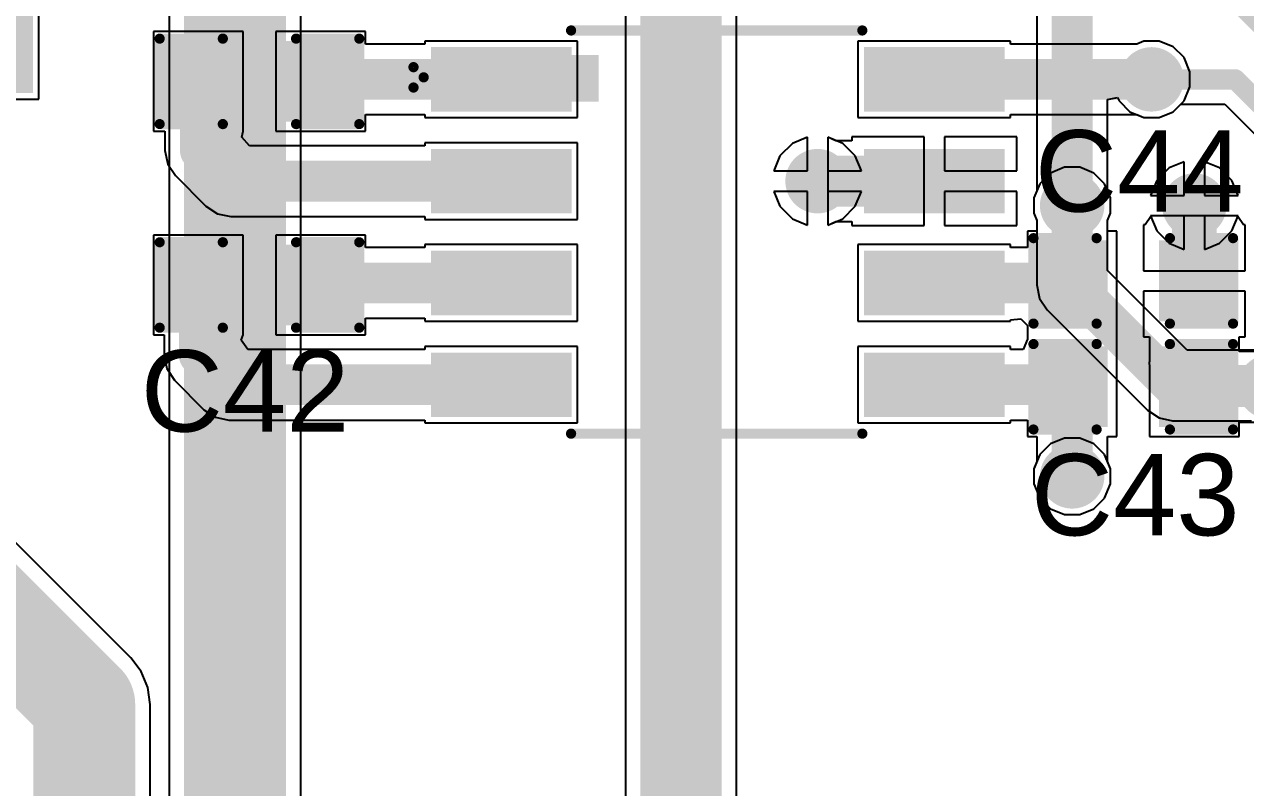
# Model space of a CAD drawing. Header units: millimetres. Extents: x -11 to 156, y -11 to 109.
# Drawn here: x 85.16 to 100.38, y 58.63 to 68.15 of the extents above; entities that cross this region are included whole.
import ezdxf

# ---------------------------------------------------------------- set-up
doc = ezdxf.new("R2010")
doc.units = ezdxf.units.MM
for name, color, linetype in [('BottomLayer', 5, 'Continuous'), ('BottomSolder', 6, 'Continuous'), ('TopLayer', 1, 'Continuous'), ('TopOverlay', 2, 'Continuous'), ('TopPaste', 8, 'Continuous'), ('TopSolder', 216, 'Continuous'), ('ViaHoleLayer', 16, 'Continuous')]:
    doc.layers.add(name, color=color, linetype=linetype)
doc.styles.add('Arial', font='', dxfattribs={"height": 0.2})
doc.styles.get('Arial').set_extended_font_data('Arial')

# ---------------------------------------------------------------- blocks, each defined once
blk = doc.blocks.new('SOIC_8_0_154___3_90___W______8')
at = {"layer": 'TopLayer'}
for points in [[(-3.475, 1.605), (-3.475, 2.205), (-1.925, 2.205), (-1.925, 1.605)], [(1.925, 1.605), (1.925, 2.205), (3.475, 2.205), (3.475, 1.605)], [(-3.475, 0.335), (-3.475, 0.935), (-1.925, 0.935), (-1.925, 0.335)], [(1.925, 0.335), (1.925, 0.935), (3.475, 0.935), (3.475, 0.335)], [(-3.475, -0.935), (-3.475, -0.335), (-1.925, -0.335), (-1.925, -0.935)], [(1.925, -0.935), (1.925, -0.335), (3.475, -0.335), (3.475, -0.935)], [(-3.475, -2.205), (-3.475, -1.605), (-1.925, -1.605), (-1.925, -2.205)], [(1.925, -2.205), (1.925, -1.605), (3.475, -1.605), (3.475, -2.205)]]:
    blk.add_hatch(color=1, dxfattribs=at).paths.add_polyline_path(points)
at = {"layer": 'TopOverlay'}
blk.add_hatch(color=2, dxfattribs=at).paths.add_polyline_path([(-1.838, 1.626), (-1.483, 1.626), (-1.483, 2.21), (-1.838, 2.21)])
at = {"layer": 'TopPaste'}
for points in [[(-3.475, 1.605), (-3.475, 2.205), (-1.925, 2.205), (-1.925, 1.605)], [(1.925, 1.605), (1.925, 2.205), (3.475, 2.205), (3.475, 1.605)], [(-3.475, 0.335), (-3.475, 0.935), (-1.925, 0.935), (-1.925, 0.335)], [(1.925, 0.335), (1.925, 0.935), (3.475, 0.935), (3.475, 0.335)], [(-3.475, -0.935), (-3.475, -0.335), (-1.925, -0.335), (-1.925, -0.935)], [(1.925, -0.935), (1.925, -0.335), (3.475, -0.335), (3.475, -0.935)], [(-3.475, -2.205), (-3.475, -1.605), (-1.925, -1.605), (-1.925, -2.205)], [(1.925, -2.205), (1.925, -1.605), (3.475, -1.605), (3.475, -2.205)]]:
    blk.add_hatch(color=8, dxfattribs=at).paths.add_polyline_path(points)
at = {"layer": 'TopSolder'}
for points in [[(-3.577, 1.503), (-3.577, 2.307), (-1.823, 2.307), (-1.823, 1.503)], [(1.823, 1.503), (1.823, 2.307), (3.577, 2.307), (3.577, 1.503)], [(-3.577, 0.233), (-3.577, 1.037), (-1.823, 1.037), (-1.823, 0.233)], [(1.823, 0.233), (1.823, 1.037), (3.577, 1.037), (3.577, 0.233)], [(-3.577, -1.037), (-3.577, -0.233), (-1.823, -0.233), (-1.823, -1.037)], [(1.823, -1.037), (1.823, -0.233), (3.577, -0.233), (3.577, -1.037)], [(-3.577, -2.307), (-3.577, -1.503), (-1.823, -1.503), (-1.823, -2.307)], [(1.823, -2.307), (1.823, -1.503), (3.577, -1.503), (3.577, -2.307)]]:
    blk.add_hatch(color=216, dxfattribs=at).paths.add_polyline_path(points)
at = {"layer": 'TopOverlay', "const_width": 0.127}
for points in [[(-1.829, 2.515), (1.803, 2.515)], [(-3.794, 1.803), (-3.794, 2.057)], [(-3.794, 2.057), (-3.667, 1.93)], [(-3.794, 1.803), (-3.667, 1.93)], [(-1.829, -2.515), (1.803, -2.515)]]:
    blk.add_lwpolyline(points, dxfattribs=at)
at = {"layer": 'TopOverlay', "const_width": 0.0635}
for points in [[(-1.861, 2.515, 1), (-1.797, 2.515, 1)], [(1.772, 2.515, 1), (1.835, 2.515, 1)], [(-3.826, 2.057, 1), (-3.762, 2.057, 1)], [(-3.826, 2.057, 1), (-3.762, 2.057, 1)], [(-3.699, 1.93, 1), (-3.635, 1.93, 1)], [(-3.699, 1.93, 1), (-3.635, 1.93, 1)], [(-3.826, 1.803, 1), (-3.762, 1.803, 1)], [(-3.826, 1.803, 1), (-3.762, 1.803, 1)], [(-1.861, -2.515, 1), (-1.797, -2.515, 1)], [(1.772, -2.515, 1), (1.835, -2.515, 1)]]:
    blk.add_lwpolyline(points, format="xyb", close=True, dxfattribs=at)
blk = doc.blocks.new('SMMS1050_470M_64')
at = {"layer": 'TopLayer'}
for points in [[(-6.8, 2.05), (-2.7, 2.05), (-2.7, -2.05), (-6.8, -2.05)], [(2.7, 2.05), (6.8, 2.05), (6.8, -2.05), (2.7, -2.05)]]:
    blk.add_hatch(color=1, dxfattribs=at).paths.add_polyline_path(points)
at = {"layer": 'TopPaste'}
for points in [[(-6.8, 2.05), (-2.7, 2.05), (-2.7, -2.05), (-6.8, -2.05)], [(2.7, 2.05), (6.8, 2.05), (6.8, -2.05), (2.7, -2.05)]]:
    blk.add_hatch(color=8, dxfattribs=at).paths.add_polyline_path(points)
at = {"layer": 'TopSolder'}
for points in [[(-6.902, 2.152), (-2.598, 2.152), (-2.598, -2.152), (-6.902, -2.152)], [(2.598, 2.152), (6.902, 2.152), (6.902, -2.152), (2.598, -2.152)]]:
    blk.add_hatch(color=216, dxfattribs=at).paths.add_polyline_path(points)
at = {"layer": 'TopOverlay', "const_width": 0.127}
for points in [[(-5.75, 5), (0, 5)], [(-5.75, 2.21), (-5.75, 5)], [(0, 5), (5.75, 5)], [(5.75, 2.21), (5.75, 5)], [(-5.75, -5), (-5.75, -2.21)], [(5.75, -5), (5.75, -2.21)], [(-5.75, -5), (0, -5)], [(0, -5), (5.75, -5)]]:
    blk.add_lwpolyline(points, dxfattribs=at)
at = {"layer": 'TopOverlay', "const_width": 0.0635}
for points in [[(-5.782, 5, 1), (-5.718, 5, 1)], [(-5.782, 5, 1), (-5.718, 5, 1)], [(-0.032, 5, 1), (0.032, 5, 1)], [(-0.032, 5, 1), (0.032, 5, 1)], [(5.718, 5, 1), (5.782, 5, 1)], [(5.718, 5, 1), (5.782, 5, 1)], [(-5.782, 2.21, 1), (-5.718, 2.21, 1)], [(5.718, 2.21, 1), (5.782, 2.21, 1)], [(-5.782, -2.21, 1), (-5.718, -2.21, 1)], [(5.718, -2.21, 1), (5.782, -2.21, 1)], [(-5.782, -5, 1), (-5.718, -5, 1)], [(-5.782, -5, 1), (-5.718, -5, 1)], [(-0.032, -5, 1), (0.032, -5, 1)], [(-0.032, -5, 1), (0.032, -5, 1)], [(5.718, -5, 1), (5.782, -5, 1)], [(5.718, -5, 1), (5.782, -5, 1)]]:
    blk.add_lwpolyline(points, format="xyb", close=True, dxfattribs=at)
blk = doc.blocks.new('C___0603_92')
at = {"layer": 'TopLayer'}
for points in [[(-0.381, 0.445), (-0.381, -0.445), (-1.143, -0.445), (-1.143, 0.445)], [(1.143, 0.445), (1.143, -0.445), (0.381, -0.445), (0.381, 0.445)]]:
    blk.add_hatch(color=1, dxfattribs=at).paths.add_polyline_path(points)
at = {"layer": 'TopPaste'}
for points in [[(-0.381, 0.445), (-0.381, -0.445), (-1.143, -0.445), (-1.143, 0.445)], [(1.143, 0.445), (1.143, -0.445), (0.381, -0.445), (0.381, 0.445)]]:
    blk.add_hatch(color=8, dxfattribs=at).paths.add_polyline_path(points)
at = {"layer": 'TopSolder'}
for points in [[(-0.321, 0.504), (-0.321, -0.504), (-1.203, -0.504), (-1.203, 0.504)], [(1.203, 0.504), (1.203, -0.504), (0.321, -0.504), (0.321, 0.504)]]:
    blk.add_hatch(color=216, dxfattribs=at).paths.add_polyline_path(points)
at = {"layer": 'TopOverlay', "const_width": 0.127}
for points in [[(-1.245, 0.533), (-1.245, -0.533)], [(-0.457, 0.533), (-1.245, 0.533)], [(1.245, 0.533), (0.457, 0.533)], [(1.245, 0.533), (1.245, -0.533)], [(-0.457, -0.533), (-1.245, -0.533)], [(1.245, -0.533), (0.457, -0.533)]]:
    blk.add_lwpolyline(points, dxfattribs=at)
at = {"layer": 'TopOverlay', "const_width": 0.0635}
for points in [[(-1.276, 0.533, 1), (-1.213, 0.533, 1)], [(-1.276, 0.533, 1), (-1.213, 0.533, 1)], [(-0.489, 0.533, 1), (-0.425, 0.533, 1)], [(0.425, 0.533, 1), (0.489, 0.533, 1)], [(1.213, 0.533, 1), (1.276, 0.533, 1)], [(1.213, 0.533, 1), (1.276, 0.533, 1)], [(-1.276, -0.533, 1), (-1.213, -0.533, 1)], [(-1.276, -0.533, 1), (-1.213, -0.533, 1)], [(-0.489, -0.533, 1), (-0.425, -0.533, 1)], [(0.425, -0.533, 1), (0.489, -0.533, 1)], [(1.213, -0.533, 1), (1.276, -0.533, 1)], [(1.213, -0.533, 1), (1.276, -0.533, 1)]]:
    blk.add_lwpolyline(points, format="xyb", close=True, dxfattribs=at)
blk = doc.blocks.new('C___0603_93')
at = {"layer": 'TopLayer'}
for points in [[(-0.381, 0.445), (-0.381, -0.445), (-1.143, -0.445), (-1.143, 0.445)], [(1.143, 0.445), (1.143, -0.445), (0.381, -0.445), (0.381, 0.445)]]:
    blk.add_hatch(color=1, dxfattribs=at).paths.add_polyline_path(points)
at = {"layer": 'TopPaste'}
for points in [[(-0.381, 0.445), (-0.381, -0.445), (-1.143, -0.445), (-1.143, 0.445)], [(1.143, 0.445), (1.143, -0.445), (0.381, -0.445), (0.381, 0.445)]]:
    blk.add_hatch(color=8, dxfattribs=at).paths.add_polyline_path(points)
at = {"layer": 'TopSolder'}
for points in [[(-0.321, 0.504), (-0.321, -0.504), (-1.203, -0.504), (-1.203, 0.504)], [(1.203, 0.504), (1.203, -0.504), (0.321, -0.504), (0.321, 0.504)]]:
    blk.add_hatch(color=216, dxfattribs=at).paths.add_polyline_path(points)
at = {"layer": 'TopOverlay', "const_width": 0.127}
for points in [[(-1.245, 0.533), (-1.245, -0.533)], [(-0.457, 0.533), (-1.245, 0.533)], [(1.245, 0.533), (0.457, 0.533)], [(1.245, 0.533), (1.245, -0.533)], [(-0.457, -0.533), (-1.245, -0.533)], [(1.245, -0.533), (0.457, -0.533)]]:
    blk.add_lwpolyline(points, dxfattribs=at)
at = {"layer": 'TopOverlay', "const_width": 0.0635}
for points in [[(-1.276, 0.533, 1), (-1.213, 0.533, 1)], [(-1.276, 0.533, 1), (-1.213, 0.533, 1)], [(-0.489, 0.533, 1), (-0.425, 0.533, 1)], [(0.425, 0.533, 1), (0.489, 0.533, 1)], [(1.213, 0.533, 1), (1.276, 0.533, 1)], [(1.213, 0.533, 1), (1.276, 0.533, 1)], [(-1.276, -0.533, 1), (-1.213, -0.533, 1)], [(-1.276, -0.533, 1), (-1.213, -0.533, 1)], [(-0.489, -0.533, 1), (-0.425, -0.533, 1)], [(0.425, -0.533, 1), (0.489, -0.533, 1)], [(1.213, -0.533, 1), (1.276, -0.533, 1)], [(1.213, -0.533, 1), (1.276, -0.533, 1)]]:
    blk.add_lwpolyline(points, format="xyb", close=True, dxfattribs=at)
blk = doc.blocks.new('C___0603_94')
at = {"layer": 'TopLayer'}
for points in [[(-0.381, 0.445), (-0.381, -0.445), (-1.143, -0.445), (-1.143, 0.445)], [(1.143, 0.445), (1.143, -0.445), (0.381, -0.445), (0.381, 0.445)]]:
    blk.add_hatch(color=1, dxfattribs=at).paths.add_polyline_path(points)
at = {"layer": 'TopPaste'}
for points in [[(-0.381, 0.445), (-0.381, -0.445), (-1.143, -0.445), (-1.143, 0.445)], [(1.143, 0.445), (1.143, -0.445), (0.381, -0.445), (0.381, 0.445)]]:
    blk.add_hatch(color=8, dxfattribs=at).paths.add_polyline_path(points)
at = {"layer": 'TopSolder'}
for points in [[(-0.321, 0.504), (-0.321, -0.504), (-1.203, -0.504), (-1.203, 0.504)], [(1.203, 0.504), (1.203, -0.504), (0.321, -0.504), (0.321, 0.504)]]:
    blk.add_hatch(color=216, dxfattribs=at).paths.add_polyline_path(points)
at = {"layer": 'TopOverlay', "const_width": 0.127}
for points in [[(-1.245, -0.533), (-1.245, 0.533)], [(-1.245, 0.533), (-0.457, 0.533)], [(0.457, 0.533), (1.245, 0.533)], [(1.245, -0.533), (1.245, 0.533)], [(-1.245, -0.533), (-0.457, -0.533)], [(0.457, -0.533), (1.245, -0.533)]]:
    blk.add_lwpolyline(points, dxfattribs=at)
at = {"layer": 'TopOverlay', "const_width": 0.0635}
for points in [[(-1.276, 0.533, 1), (-1.213, 0.533, 1)], [(-1.276, 0.533, 1), (-1.213, 0.533, 1)], [(-0.489, 0.533, 1), (-0.425, 0.533, 1)], [(0.425, 0.533, 1), (0.489, 0.533, 1)], [(1.213, 0.533, 1), (1.276, 0.533, 1)], [(1.213, 0.533, 1), (1.276, 0.533, 1)], [(-1.276, -0.533, 1), (-1.213, -0.533, 1)], [(-1.276, -0.533, 1), (-1.213, -0.533, 1)], [(-0.489, -0.533, 1), (-0.425, -0.533, 1)], [(0.425, -0.533, 1), (0.489, -0.533, 1)], [(1.213, -0.533, 1), (1.276, -0.533, 1)], [(1.213, -0.533, 1), (1.276, -0.533, 1)]]:
    blk.add_lwpolyline(points, format="xyb", close=True, dxfattribs=at)
blk = doc.blocks.new('C___0603_95')
at = {"layer": 'TopLayer'}
for points in [[(-0.381, 0.445), (-0.381, -0.445), (-1.143, -0.445), (-1.143, 0.445)], [(1.143, 0.445), (1.143, -0.445), (0.381, -0.445), (0.381, 0.445)]]:
    blk.add_hatch(color=1, dxfattribs=at).paths.add_polyline_path(points)
at = {"layer": 'TopPaste'}
for points in [[(-0.381, 0.445), (-0.381, -0.445), (-1.143, -0.445), (-1.143, 0.445)], [(1.143, 0.445), (1.143, -0.445), (0.381, -0.445), (0.381, 0.445)]]:
    blk.add_hatch(color=8, dxfattribs=at).paths.add_polyline_path(points)
at = {"layer": 'TopSolder'}
for points in [[(-0.321, 0.504), (-0.321, -0.504), (-1.203, -0.504), (-1.203, 0.504)], [(1.203, 0.504), (1.203, -0.504), (0.321, -0.504), (0.321, 0.504)]]:
    blk.add_hatch(color=216, dxfattribs=at).paths.add_polyline_path(points)
at = {"layer": 'TopOverlay', "const_width": 0.127}
for points in [[(-1.245, -0.533), (-1.245, 0.533)], [(-1.245, 0.533), (-0.457, 0.533)], [(0.457, 0.533), (1.245, 0.533)], [(1.245, -0.533), (1.245, 0.533)], [(-1.245, -0.533), (-0.457, -0.533)], [(0.457, -0.533), (1.245, -0.533)]]:
    blk.add_lwpolyline(points, dxfattribs=at)
at = {"layer": 'TopOverlay', "const_width": 0.0635}
for points in [[(-1.276, 0.533, 1), (-1.213, 0.533, 1)], [(-1.276, 0.533, 1), (-1.213, 0.533, 1)], [(-0.489, 0.533, 1), (-0.425, 0.533, 1)], [(0.425, 0.533, 1), (0.489, 0.533, 1)], [(1.213, 0.533, 1), (1.276, 0.533, 1)], [(1.213, 0.533, 1), (1.276, 0.533, 1)], [(-1.276, -0.533, 1), (-1.213, -0.533, 1)], [(-1.276, -0.533, 1), (-1.213, -0.533, 1)], [(-0.489, -0.533, 1), (-0.425, -0.533, 1)], [(0.425, -0.533, 1), (0.489, -0.533, 1)], [(1.213, -0.533, 1), (1.276, -0.533, 1)], [(1.213, -0.533, 1), (1.276, -0.533, 1)]]:
    blk.add_lwpolyline(points, format="xyb", close=True, dxfattribs=at)

msp = doc.modelspace()

# ---------------------------------------------------------------- hatches: boundary and pattern name
at = {"layer": 'BottomLayer'}
h = msp.add_hatch(color=5, dxfattribs=at)
edge = h.paths.add_edge_path()
edge.add_arc((99.212, 67.462), 0.3, 0, 360)
h = msp.add_hatch(color=5, dxfattribs=at)
edge = h.paths.add_edge_path()
edge.add_arc((95.047, 66.192), 0.3, 0, 360)
h = msp.add_hatch(color=5, dxfattribs=at)
edge = h.paths.add_edge_path()
edge.add_arc((98.222, 65.888), 0.3, 0, 360)
h = msp.add_hatch(color=5, dxfattribs=at)
edge = h.paths.add_edge_path()
edge.add_arc((99.746, 65.888), 0.3, 0, 360)
h = msp.add_hatch(color=5, dxfattribs=at)
edge = h.paths.add_edge_path()
edge.add_arc((98.222, 62.509), 0.3, 0, 360)
at = {"layer": 'BottomSolder'}
h = msp.add_hatch(color=6, dxfattribs=at)
edge = h.paths.add_edge_path()
edge.add_arc((99.212, 67.462), 0.402, 0, 360)
h = msp.add_hatch(color=6, dxfattribs=at)
edge = h.paths.add_edge_path()
edge.add_arc((95.047, 66.192), 0.402, 0, 360)
h = msp.add_hatch(color=6, dxfattribs=at)
edge = h.paths.add_edge_path()
edge.add_arc((98.222, 65.888), 0.402, 0, 360)
h = msp.add_hatch(color=6, dxfattribs=at)
edge = h.paths.add_edge_path()
edge.add_arc((99.746, 65.888), 0.402, 0, 360)
h = msp.add_hatch(color=6, dxfattribs=at)
edge = h.paths.add_edge_path()
edge.add_arc((100.686, 63.627), 0.402, 0, 360)
h = msp.add_hatch(color=6, dxfattribs=at)
edge = h.paths.add_edge_path()
edge.add_arc((98.222, 62.509), 0.402, 0, 360)
at = {"layer": 'TopLayer'}
h = msp.add_hatch(color=1, dxfattribs=at)
edge = h.paths.add_edge_path()
edge.add_arc((99.212, 67.462), 0.3, 0, 360)
h = msp.add_hatch(color=1, dxfattribs=at)
edge = h.paths.add_edge_path()
edge.add_arc((95.047, 66.192), 0.3, 0, 360)
h = msp.add_hatch(color=1, dxfattribs=at)
edge = h.paths.add_edge_path()
edge.add_arc((98.222, 65.888), 0.3, 0, 360)
h = msp.add_hatch(color=1, dxfattribs=at)
edge = h.paths.add_edge_path()
edge.add_arc((99.746, 65.888), 0.3, 0, 360)
h = msp.add_hatch(color=1, dxfattribs=at)
edge = h.paths.add_edge_path()
edge.add_arc((98.222, 62.509), 0.3, 0, 360)
at = {"layer": 'TopSolder'}
h = msp.add_hatch(color=216, dxfattribs=at)
edge = h.paths.add_edge_path()
edge.add_arc((99.212, 67.462), 0.402, 0, 360)
h = msp.add_hatch(color=216, dxfattribs=at)
edge = h.paths.add_edge_path()
edge.add_arc((95.047, 66.192), 0.402, 0, 360)
h = msp.add_hatch(color=216, dxfattribs=at)
edge = h.paths.add_edge_path()
edge.add_arc((98.222, 65.888), 0.402, 0, 360)
h = msp.add_hatch(color=216, dxfattribs=at)
edge = h.paths.add_edge_path()
edge.add_arc((99.746, 65.888), 0.402, 0, 360)
h = msp.add_hatch(color=216, dxfattribs=at)
edge = h.paths.add_edge_path()
edge.add_arc((100.686, 63.627), 0.402, 0, 360)
h = msp.add_hatch(color=216, dxfattribs=at)
edge = h.paths.add_edge_path()
edge.add_arc((98.222, 62.509), 0.402, 0, 360)
at = {"layer": 'ViaHoleLayer'}
h = msp.add_hatch(color=16, dxfattribs=at)
edge = h.paths.add_edge_path()
edge.add_arc((99.212, 67.462), 0.15, 0, 360)
h = msp.add_hatch(color=16, dxfattribs=at)
edge = h.paths.add_edge_path()
edge.add_arc((95.047, 66.192), 0.15, 0, 360)
h = msp.add_hatch(color=16, dxfattribs=at)
edge = h.paths.add_edge_path()
edge.add_arc((98.222, 65.888), 0.15, 0, 360)
h = msp.add_hatch(color=16, dxfattribs=at)
edge = h.paths.add_edge_path()
edge.add_arc((99.746, 65.888), 0.15, 0, 360)
h = msp.add_hatch(color=16, dxfattribs=at)
edge = h.paths.add_edge_path()
edge.add_arc((98.222, 62.509), 0.15, 0, 360)

# ---------------------------------------------------------------- linework, layer by layer
at = {"layer": 'BottomLayer'}
for p, q in [((88.602, 46.304), (88.602, 83.314)), ((97.782, 79.515), (97.782, 66.073)), ((86.963, 77.107), (86.963, 46.304)), ((92.653, 72.415), (92.653, 56.363)), ((94.037, 56.363), (94.037, 72.415)), ((98.662, 67.211), (98.789, 67.236)), ((98.662, 66.073), (98.662, 67.211)), ((98.789, 67.236), (98.807, 67.192)), ((98.807, 67.192), (98.942, 67.057)), ((98.942, 67.057), (99.117, 66.985)), ((99.307, 66.985), (99.483, 67.057)), ((99.483, 67.057), (99.577, 67.152)), ((99.577, 67.152), (100.125, 67.152)), ((100.125, 67.152), (103.397, 63.879)), ((99.117, 66.985), (99.307, 66.985)), ((94.92, 66.739), (94.733, 66.662)), ((94.92, 66.319), (94.92, 66.739)), ((95.361, 66.662), (95.174, 66.739)), ((95.174, 66.739), (95.174, 66.319)), ((94.733, 66.662), (94.577, 66.506)), ((95.516, 66.506), (95.361, 66.662)), ((94.577, 66.506), (94.5, 66.319)), ((95.594, 66.319), (95.516, 66.506)), ((99.619, 66.435), (99.432, 66.357)), ((99.619, 66.015), (99.619, 66.435)), ((100.06, 66.357), (99.873, 66.435)), ((99.873, 66.435), (99.873, 66.015)), ((94.5, 66.319), (94.92, 66.319)), ((95.174, 66.319), (95.594, 66.319)), ((99.432, 66.357), (99.276, 66.201)), ((100.215, 66.201), (100.06, 66.357)), ((99.276, 66.201), (99.199, 66.015)), ((100.293, 66.015), (100.215, 66.201)), ((94.92, 66.065), (94.5, 66.065)), ((94.5, 66.065), (94.577, 65.879)), ((94.92, 65.645), (94.92, 66.065)), ((95.594, 66.065), (95.174, 66.065)), ((95.174, 66.065), (95.174, 65.645)), ((95.516, 65.879), (95.594, 66.065)), ((97.782, 66.073), (97.744, 65.983)), ((97.744, 65.983), (97.744, 65.793)), ((98.7, 65.983), (98.662, 66.073)), ((98.7, 65.793), (98.7, 65.983)), ((99.199, 66.015), (99.619, 66.015)), ((99.873, 66.015), (100.293, 66.015)), ((94.577, 65.879), (94.733, 65.723)), ((95.361, 65.723), (95.516, 65.879)), ((97.744, 65.793), (97.782, 65.702)), ((98.662, 65.702), (98.7, 65.793)), ((94.733, 65.723), (94.92, 65.645)), ((95.174, 65.645), (95.361, 65.723)), ((97.782, 65.702), (97.782, 64.897)), ((98.662, 65.079), (98.662, 65.702)), ((99.619, 65.761), (99.199, 65.761)), ((99.199, 65.761), (99.276, 65.574)), ((99.619, 65.341), (99.619, 65.761)), ((100.293, 65.761), (99.873, 65.761)), ((99.873, 65.761), (99.873, 65.341)), ((100.215, 65.574), (100.293, 65.761)), ((99.276, 65.574), (99.432, 65.418)), ((100.06, 65.418), (100.215, 65.574)), ((99.432, 65.418), (99.619, 65.341)), ((99.873, 65.341), (100.06, 65.418)), ((99.657, 64.085), (98.662, 65.079)), ((97.782, 64.897), (97.815, 64.729)), ((97.815, 64.729), (97.91, 64.586)), ((97.91, 64.586), (99.163, 63.333)), ((100.542, 64.085), (99.657, 64.085)), ((99.163, 63.333), (99.306, 63.238)), ((99.306, 63.238), (99.474, 63.204)), ((99.474, 63.204), (100.457, 63.204)), ((86.482, 60.244), (83.725, 63.001)), ((97.951, 62.914), (97.817, 62.78)), ((98.127, 62.987), (97.951, 62.914)), ((98.317, 62.987), (98.127, 62.987)), ((98.492, 62.914), (98.317, 62.987)), ((98.627, 62.78), (98.492, 62.914)), ((97.817, 62.78), (97.744, 62.604)), ((98.7, 62.604), (98.627, 62.78)), ((97.744, 62.604), (97.744, 62.414)), ((98.7, 62.414), (98.7, 62.604)), ((97.744, 62.414), (97.817, 62.239)), ((98.627, 62.239), (98.7, 62.414)), ((97.817, 62.239), (97.951, 62.104)), ((98.492, 62.104), (98.627, 62.239)), ((97.951, 62.104), (98.127, 62.032)), ((98.127, 62.032), (98.317, 62.032)), ((98.317, 62.032), (98.492, 62.104)), ((86.613, 60.075), (86.482, 60.244)), ((86.695, 59.877), (86.613, 60.075)), ((86.723, 59.665), (86.695, 59.877)), ((86.723, 46.888), (86.723, 59.665))]:
    msp.add_line(p, q, dxfattribs=at)
for points, const_width in [([(87.782, 46.304), (87.782, 83.314)], 1.27), ([(98.222, 64.897), (98.222, 79.697)], 0.508), ([(93.345, 56.363), (93.345, 72.415)], 1.016), ([(99.937, 68.821), (104.673, 64.084)], 0.305), ([(99.111, 67.462), (99.212, 67.462)], 0.254), ([(99.212, 67.462), (100.254, 67.462)], 0.254), ([(100.254, 67.462), (103.708, 64.008)], 0.254), ([(98.222, 64.897), (99.474, 63.645)], 0.508), ([(99.474, 63.645), (100.668, 63.645)], 0.508), ([(82.906, 62.662), (85.903, 59.665)], 1.27), ([(85.903, 46.888), (85.903, 59.665)], 1.27)]:
    msp.add_lwpolyline(points, dxfattribs=dict(at, const_width=const_width))
for points, const_width in [([(99.047, 67.462, 1), (99.174, 67.462, 1)], 0.127), ([(99.149, 67.462, 1), (99.276, 67.462, 1)], 0.127), ([(99.149, 67.462, 1), (99.276, 67.462, 1)], 0.127), ([(100.19, 67.462, 1), (100.317, 67.462, 1)], 0.127), ([(100.19, 67.462, 1), (100.317, 67.462, 1)], 0.127), ([(98.095, 64.897, 1), (98.349, 64.897, 1)], 0.254), ([(98.095, 64.897, 1), (98.349, 64.897, 1)], 0.254), ([(99.347, 63.645, 1), (99.601, 63.645, 1)], 0.254), ([(99.347, 63.645, 1), (99.601, 63.645, 1)], 0.254), ([(85.585, 59.665, 1), (86.22, 59.665, 1)], 0.635), ([(85.585, 59.665, 1), (86.22, 59.665, 1)], 0.635)]:
    msp.add_lwpolyline(points, format="xyb", close=True, dxfattribs=dict(at, const_width=const_width))
at = {"layer": 'TopLayer'}
for p, q in [((85.337, 67.216), (85.337, 71.671)), ((87.884, 68.059), (86.766, 68.059)), ((86.766, 68.059), (86.766, 66.815)), ((87.884, 66.815), (87.884, 68.059)), ((89.408, 68.059), (88.29, 68.059)), ((88.29, 68.059), (88.29, 66.815)), ((89.408, 67.903), (89.408, 68.059)), ((92.055, 67.94), (90.149, 67.94)), ((90.149, 67.94), (90.149, 67.903)), ((92.055, 66.985), (92.055, 67.94)), ((97.455, 67.94), (95.549, 67.94)), ((95.549, 67.94), (95.549, 66.985)), ((97.455, 67.903), (97.455, 67.94)), ((99.117, 67.94), (99.027, 67.903)), ((99.307, 67.94), (99.117, 67.94)), ((99.483, 67.867), (99.307, 67.94)), ((90.149, 67.903), (89.408, 67.903)), ((99.027, 67.903), (97.455, 67.903)), ((99.617, 67.733), (99.483, 67.867)), ((99.69, 67.557), (99.617, 67.733)), ((99.69, 67.367), (99.69, 67.557)), ((99.617, 67.192), (99.69, 67.367)), ((83.929, 67.216), (85.337, 67.216)), ((99.483, 67.057), (99.617, 67.192)), ((89.408, 66.815), (89.408, 67.022)), ((89.408, 67.022), (90.149, 67.022)), ((90.149, 67.022), (90.149, 66.985)), ((97.455, 66.985), (97.455, 67.022)), ((97.455, 67.022), (99.027, 67.022)), ((99.027, 67.022), (99.117, 66.985)), ((99.307, 66.985), (99.483, 67.057)), ((90.149, 66.985), (92.055, 66.985)), ((95.549, 66.985), (97.455, 66.985)), ((99.117, 66.985), (99.307, 66.985)), ((86.766, 66.815), (86.909, 66.815)), ((86.909, 66.815), (86.909, 66.574)), ((87.869, 66.741), (87.884, 66.815)), ((87.963, 66.633), (87.869, 66.741)), ((87.884, 66.815), (87.884, 66.815)), ((88.29, 66.815), (89.408, 66.815)), ((94.92, 66.739), (94.733, 66.662)), ((94.92, 66.319), (94.92, 66.739)), ((95.275, 66.697), (95.174, 66.739)), ((95.174, 66.739), (95.174, 66.192)), ((96.375, 66.746), (95.473, 66.746)), ((95.473, 66.746), (95.473, 66.697)), ((96.375, 66.192), (96.375, 66.746)), ((97.531, 66.746), (96.629, 66.746)), ((96.629, 66.746), (96.629, 66.319)), ((97.531, 66.319), (97.531, 66.746)), ((86.909, 66.574), (86.943, 66.406)), ((90.149, 66.633), (87.963, 66.633)), ((92.055, 66.67), (90.149, 66.67)), ((90.149, 66.67), (90.149, 66.633)), ((92.055, 65.715), (92.055, 66.67)), ((94.733, 66.662), (94.577, 66.506)), ((95.473, 66.697), (95.275, 66.697)), ((86.943, 66.406), (87.038, 66.263)), ((94.577, 66.506), (94.5, 66.319)), ((99.619, 66.435), (99.432, 66.357)), ((99.619, 66.015), (99.619, 66.435)), ((100.06, 66.357), (99.873, 66.435)), ((99.873, 66.435), (99.873, 66.015)), ((87.038, 66.263), (87.42, 65.881)), ((94.5, 66.319), (94.92, 66.319)), ((96.629, 66.319), (97.531, 66.319)), ((97.951, 66.293), (97.817, 66.158)), ((98.127, 66.365), (97.951, 66.293)), ((98.317, 66.365), (98.127, 66.365)), ((98.492, 66.293), (98.317, 66.365)), ((98.627, 66.158), (98.492, 66.293)), ((99.432, 66.357), (99.276, 66.201)), ((100.215, 66.201), (100.06, 66.357)), ((95.174, 66.192), (95.174, 65.645)), ((96.375, 65.638), (96.375, 66.192)), ((97.817, 66.158), (97.744, 65.983)), ((98.7, 65.983), (98.627, 66.158)), ((99.276, 66.201), (99.199, 66.015)), ((100.293, 66.015), (100.215, 66.201)), ((94.92, 66.065), (94.5, 66.065)), ((94.5, 66.065), (94.577, 65.879)), ((94.92, 65.645), (94.92, 66.065)), ((97.531, 66.065), (96.629, 66.065)), ((96.629, 66.065), (96.629, 65.638)), ((97.531, 65.638), (97.531, 66.065)), ((97.744, 65.983), (97.744, 65.793)), ((98.7, 65.793), (98.7, 65.983)), ((99.199, 66.015), (99.619, 66.015)), ((99.873, 66.015), (100.293, 66.015)), ((87.42, 65.881), (87.563, 65.786)), ((94.577, 65.879), (94.733, 65.723)), ((97.744, 65.793), (97.782, 65.702)), ((98.662, 65.702), (98.7, 65.793)), ((87.563, 65.786), (87.732, 65.752)), ((87.732, 65.752), (90.149, 65.752)), ((90.149, 65.752), (90.149, 65.715)), ((90.149, 65.715), (92.055, 65.715)), ((94.733, 65.723), (94.92, 65.645)), ((95.174, 65.645), (95.275, 65.687)), ((95.275, 65.687), (95.473, 65.687)), ((95.473, 65.687), (95.473, 65.638)), ((95.473, 65.638), (96.375, 65.638)), ((96.629, 65.638), (97.531, 65.638)), ((97.782, 65.702), (97.782, 65.57)), ((98.662, 65.57), (98.662, 65.702)), ((99.132, 65.646), (99.111, 65.646)), ((99.111, 65.646), (99.111, 65.075)), ((99.202, 65.752), (99.132, 65.646)), ((100.293, 65.761), (99.199, 65.761)), ((99.199, 65.761), (99.202, 65.752)), ((100.289, 65.752), (100.293, 65.761)), ((100.36, 65.646), (100.289, 65.752)), ((100.381, 65.646), (100.36, 65.646)), ((100.381, 65.075), (100.381, 65.646)), ((87.884, 65.519), (86.766, 65.519)), ((86.766, 65.519), (86.766, 64.275)), ((87.884, 64.275), (87.884, 65.519)), ((89.408, 65.519), (88.29, 65.519)), ((88.29, 65.519), (88.29, 64.275)), ((89.408, 65.363), (89.408, 65.519)), ((97.782, 65.57), (97.663, 65.57)), ((97.663, 65.57), (97.663, 65.363)), ((98.781, 65.57), (98.662, 65.57)), ((98.781, 64.376), (98.781, 65.57)), ((90.149, 65.363), (89.408, 65.363)), ((92.055, 65.4), (90.149, 65.4)), ((90.149, 65.4), (90.149, 65.363)), ((92.055, 64.445), (92.055, 65.4)), ((97.455, 65.4), (95.549, 65.4)), ((95.549, 65.4), (95.549, 64.445)), ((97.455, 65.363), (97.455, 65.4)), ((97.663, 65.363), (97.455, 65.363)), ((99.111, 65.075), (99.746, 65.075)), ((99.746, 65.075), (100.381, 65.075)), ((99.746, 64.821), (99.111, 64.821)), ((99.111, 64.821), (99.111, 64.249)), ((100.381, 64.821), (99.746, 64.821)), ((100.381, 64.249), (100.381, 64.821)), ((89.408, 64.275), (89.408, 64.482)), ((89.408, 64.482), (90.149, 64.482)), ((90.149, 64.482), (90.149, 64.445)), ((90.149, 64.445), (92.055, 64.445)), ((95.549, 64.445), (97.455, 64.445)), ((97.455, 64.461), (97.582, 64.473)), ((97.455, 64.445), (97.455, 64.461)), ((97.582, 64.473), (97.663, 64.392)), ((86.766, 64.275), (86.897, 64.275)), ((86.897, 64.275), (86.897, 64.022)), ((87.857, 64.207), (87.884, 64.275)), ((87.884, 64.275), (87.884, 64.275)), ((88.29, 64.275), (89.408, 64.275)), ((97.663, 64.392), (97.663, 64.249)), ((98.781, 64.326), (98.781, 64.376)), ((98.781, 64.198), (98.781, 64.326)), ((87.944, 64.093), (87.857, 64.207)), ((92.055, 64.13), (90.149, 64.13)), ((90.149, 64.13), (90.149, 64.093)), ((92.055, 63.175), (92.055, 64.13)), ((97.455, 64.13), (95.549, 64.13)), ((95.549, 64.13), (95.549, 63.175)), ((97.455, 64.093), (97.455, 64.13)), ((97.663, 64.22), (97.612, 64.093)), ((97.663, 64.249), (97.663, 64.22)), ((98.781, 63.005), (98.781, 64.198)), ((99.111, 64.249), (99.187, 64.249)), ((99.187, 64.249), (99.187, 63.944)), ((100.305, 64.067), (100.305, 64.249)), ((100.305, 64.249), (100.381, 64.249)), ((86.897, 64.022), (86.93, 63.853)), ((90.149, 64.093), (87.944, 64.093)), ((97.612, 64.093), (97.455, 64.093)), ((100.5, 64.067), (100.305, 64.067)), ((86.93, 63.853), (87.026, 63.71)), ((99.187, 63.944), (99.184, 63.934)), ((99.184, 63.934), (99.187, 63.871)), ((99.187, 63.871), (99.187, 63.005)), ((87.026, 63.71), (87.395, 63.341)), ((87.395, 63.341), (87.538, 63.246)), ((87.538, 63.246), (87.706, 63.212)), ((87.706, 63.212), (90.149, 63.212)), ((90.149, 63.212), (90.149, 63.175)), ((97.455, 63.175), (97.455, 63.212)), ((97.455, 63.212), (97.663, 63.212)), ((97.663, 63.212), (97.663, 63.005)), ((90.149, 63.175), (92.055, 63.175)), ((95.549, 63.175), (97.455, 63.175)), ((100.305, 63.005), (100.305, 63.187)), ((100.305, 63.187), (100.5, 63.187)), ((97.663, 63.005), (97.782, 63.005)), ((97.782, 63.005), (97.782, 62.695)), ((98.662, 62.695), (98.662, 63.005)), ((98.662, 63.005), (98.781, 63.005)), ((99.187, 63.005), (100.305, 63.005)), ((97.782, 62.695), (97.744, 62.604)), ((97.744, 62.604), (97.744, 62.414)), ((98.7, 62.604), (98.662, 62.695)), ((98.7, 62.414), (98.7, 62.604)), ((97.744, 62.414), (97.817, 62.239)), ((98.627, 62.239), (98.7, 62.414)), ((97.817, 62.239), (97.951, 62.104)), ((98.492, 62.104), (98.627, 62.239)), ((97.951, 62.104), (98.127, 62.032)), ((98.127, 62.032), (98.317, 62.032)), ((98.317, 62.032), (98.492, 62.104))]:
    msp.add_line(p, q, dxfattribs=at)
for points, const_width in [([(87.325, 67.437), (87.35, 67.413)], 0.508), ([(87.35, 66.574), (87.35, 67.413)], 0.508), ([(88.875, 67.462), (91.102, 67.462)], 0.508), ([(96.502, 67.462), (99.212, 67.462)], 0.508), ([(87.35, 66.574), (87.732, 66.192)], 0.508), ([(87.732, 66.192), (91.102, 66.192)], 0.508), ([(95.047, 66.192), (96.502, 66.192)], 0.635), ([(98.222, 64.948), (98.222, 65.888)], 0.508), ([(99.746, 64.948), (99.746, 65.888)], 0.559), ([(87.325, 64.897), (87.337, 64.885)], 0.508), ([(87.337, 64.022), (87.337, 64.885)], 0.508), ([(88.875, 64.922), (91.102, 64.922)], 0.508), ([(96.502, 64.922), (98.146, 64.922)], 0.508), ([(87.337, 64.022), (87.706, 63.652)], 0.508), ([(99.555, 63.881), (99.746, 63.627)], 0.381), ([(87.706, 63.652), (91.102, 63.652)], 0.508), ([(96.502, 63.652), (98.196, 63.652)], 0.508), ([(98.222, 62.509), (98.222, 63.627)], 0.508), ([(99.746, 63.627), (100.686, 63.627)], 0.508)]:
    msp.add_lwpolyline(points, dxfattribs=dict(at, const_width=const_width))
for points, const_width in [([(87.198, 67.437, 1), (87.452, 67.437, 1)], 0.254), ([(87.223, 67.413, 1), (87.477, 67.413, 1)], 0.254), ([(87.223, 67.413, 1), (87.477, 67.413, 1)], 0.254), ([(88.748, 67.462, 1), (89.002, 67.462, 1)], 0.254), ([(90.975, 67.462, 1), (91.229, 67.462, 1)], 0.254), ([(96.375, 67.462, 1), (96.629, 67.462, 1)], 0.254), ([(99.085, 67.462, 1), (99.339, 67.462, 1)], 0.254), ([(87.223, 66.574, 1), (87.477, 66.574, 1)], 0.254), ([(87.223, 66.574, 1), (87.477, 66.574, 1)], 0.254), ([(87.605, 66.192, 1), (87.859, 66.192, 1)], 0.254), ([(87.605, 66.192, 1), (87.859, 66.192, 1)], 0.254), ([(90.975, 66.192, 1), (91.229, 66.192, 1)], 0.254), ([(94.888, 66.192, 1), (95.206, 66.192, 1)], 0.318), ([(96.343, 66.192, 1), (96.661, 66.192, 1)], 0.318), ([(98.095, 65.888, 1), (98.349, 65.888, 1)], 0.254), ([(99.606, 65.888, 1), (99.885, 65.888, 1)], 0.279), ([(98.095, 64.948, 1), (98.349, 64.948, 1)], 0.254), ([(99.606, 64.948, 1), (99.885, 64.948, 1)], 0.279), ([(87.198, 64.897, 1), (87.452, 64.897, 1)], 0.254), ([(87.21, 64.885, 1), (87.464, 64.885, 1)], 0.254), ([(87.21, 64.885, 1), (87.464, 64.885, 1)], 0.254), ([(88.748, 64.922, 1), (89.002, 64.922, 1)], 0.254), ([(90.975, 64.922, 1), (91.229, 64.922, 1)], 0.254), ([(96.375, 64.922, 1), (96.629, 64.922, 1)], 0.254), ([(98.019, 64.922, 1), (98.273, 64.922, 1)], 0.254), ([(87.21, 64.022, 1), (87.464, 64.022, 1)], 0.254), ([(87.21, 64.022, 1), (87.464, 64.022, 1)], 0.254), ([(99.46, 63.881, 1), (99.651, 63.881, 1)], 0.191), ([(87.579, 63.652, 1), (87.833, 63.652, 1)], 0.254), ([(87.579, 63.652, 1), (87.833, 63.652, 1)], 0.254), ([(90.975, 63.652, 1), (91.229, 63.652, 1)], 0.254), ([(96.375, 63.652, 1), (96.629, 63.652, 1)], 0.254), ([(98.069, 63.652, 1), (98.323, 63.652, 1)], 0.254), ([(98.095, 63.627, 1), (98.349, 63.627, 1)], 0.254), ([(99.619, 63.627, 1), (99.873, 63.627, 1)], 0.254), ([(99.651, 63.627, 1), (99.841, 63.627, 1)], 0.191), ([(98.095, 62.509, 1), (98.349, 62.509, 1)], 0.254)]:
    msp.add_lwpolyline(points, format="xyb", close=True, dxfattribs=dict(at, const_width=const_width))

# ---------------------------------------------------------------- block references
for name, p in [('SMMS1050_470M_64', (78.359, 69.444)), ('SOIC_8_0_154___3_90___W______8', (93.802, 65.557)), ('C___0603_95', (88.087, 67.437)), ('C___0603_94', (88.087, 64.897))]:
    msp.add_blockref(name, p)
at = {"rotation": 180}
for name, p in [('C___0603_92', (98.984, 64.948)), ('C___0603_93', (98.984, 63.627))]:
    msp.add_blockref(name, p, dxfattribs=at)

# ---------------------------------------------------------------- texts
at = {"layer": 'TopOverlay', "style": 'Arial'}
for s, p in [('C44', (97.757, 65.812)), ('C42', (86.606, 63.068)), ('C43', (97.706, 61.773))]:
    msp.add_text(s, height=1.016, dxfattribs=at).set_placement(p)

doc.saveas('drawing.dxf')
